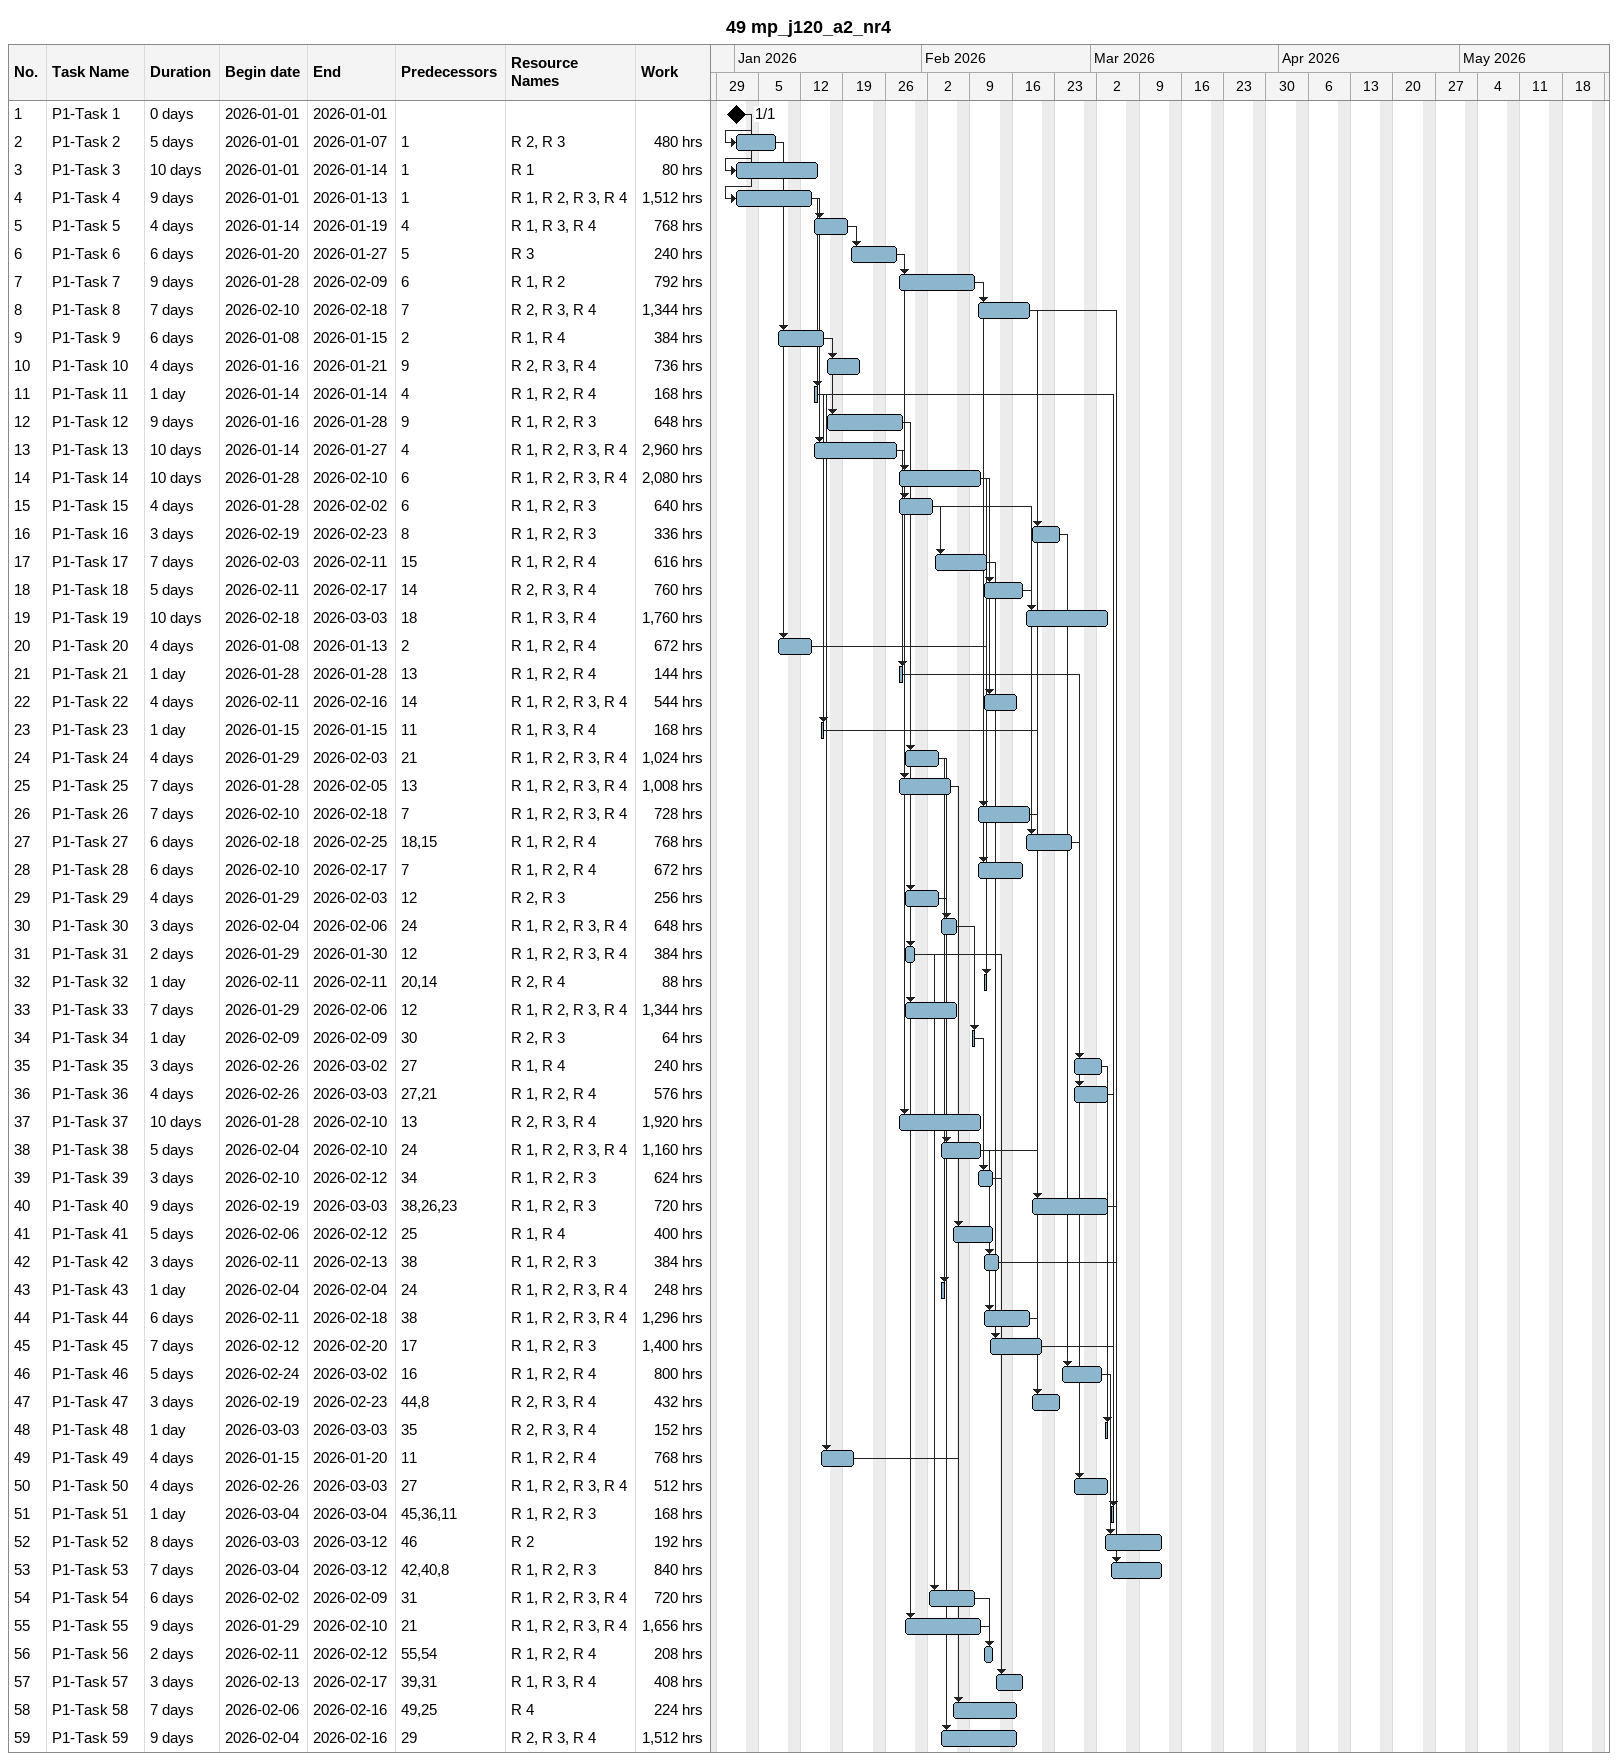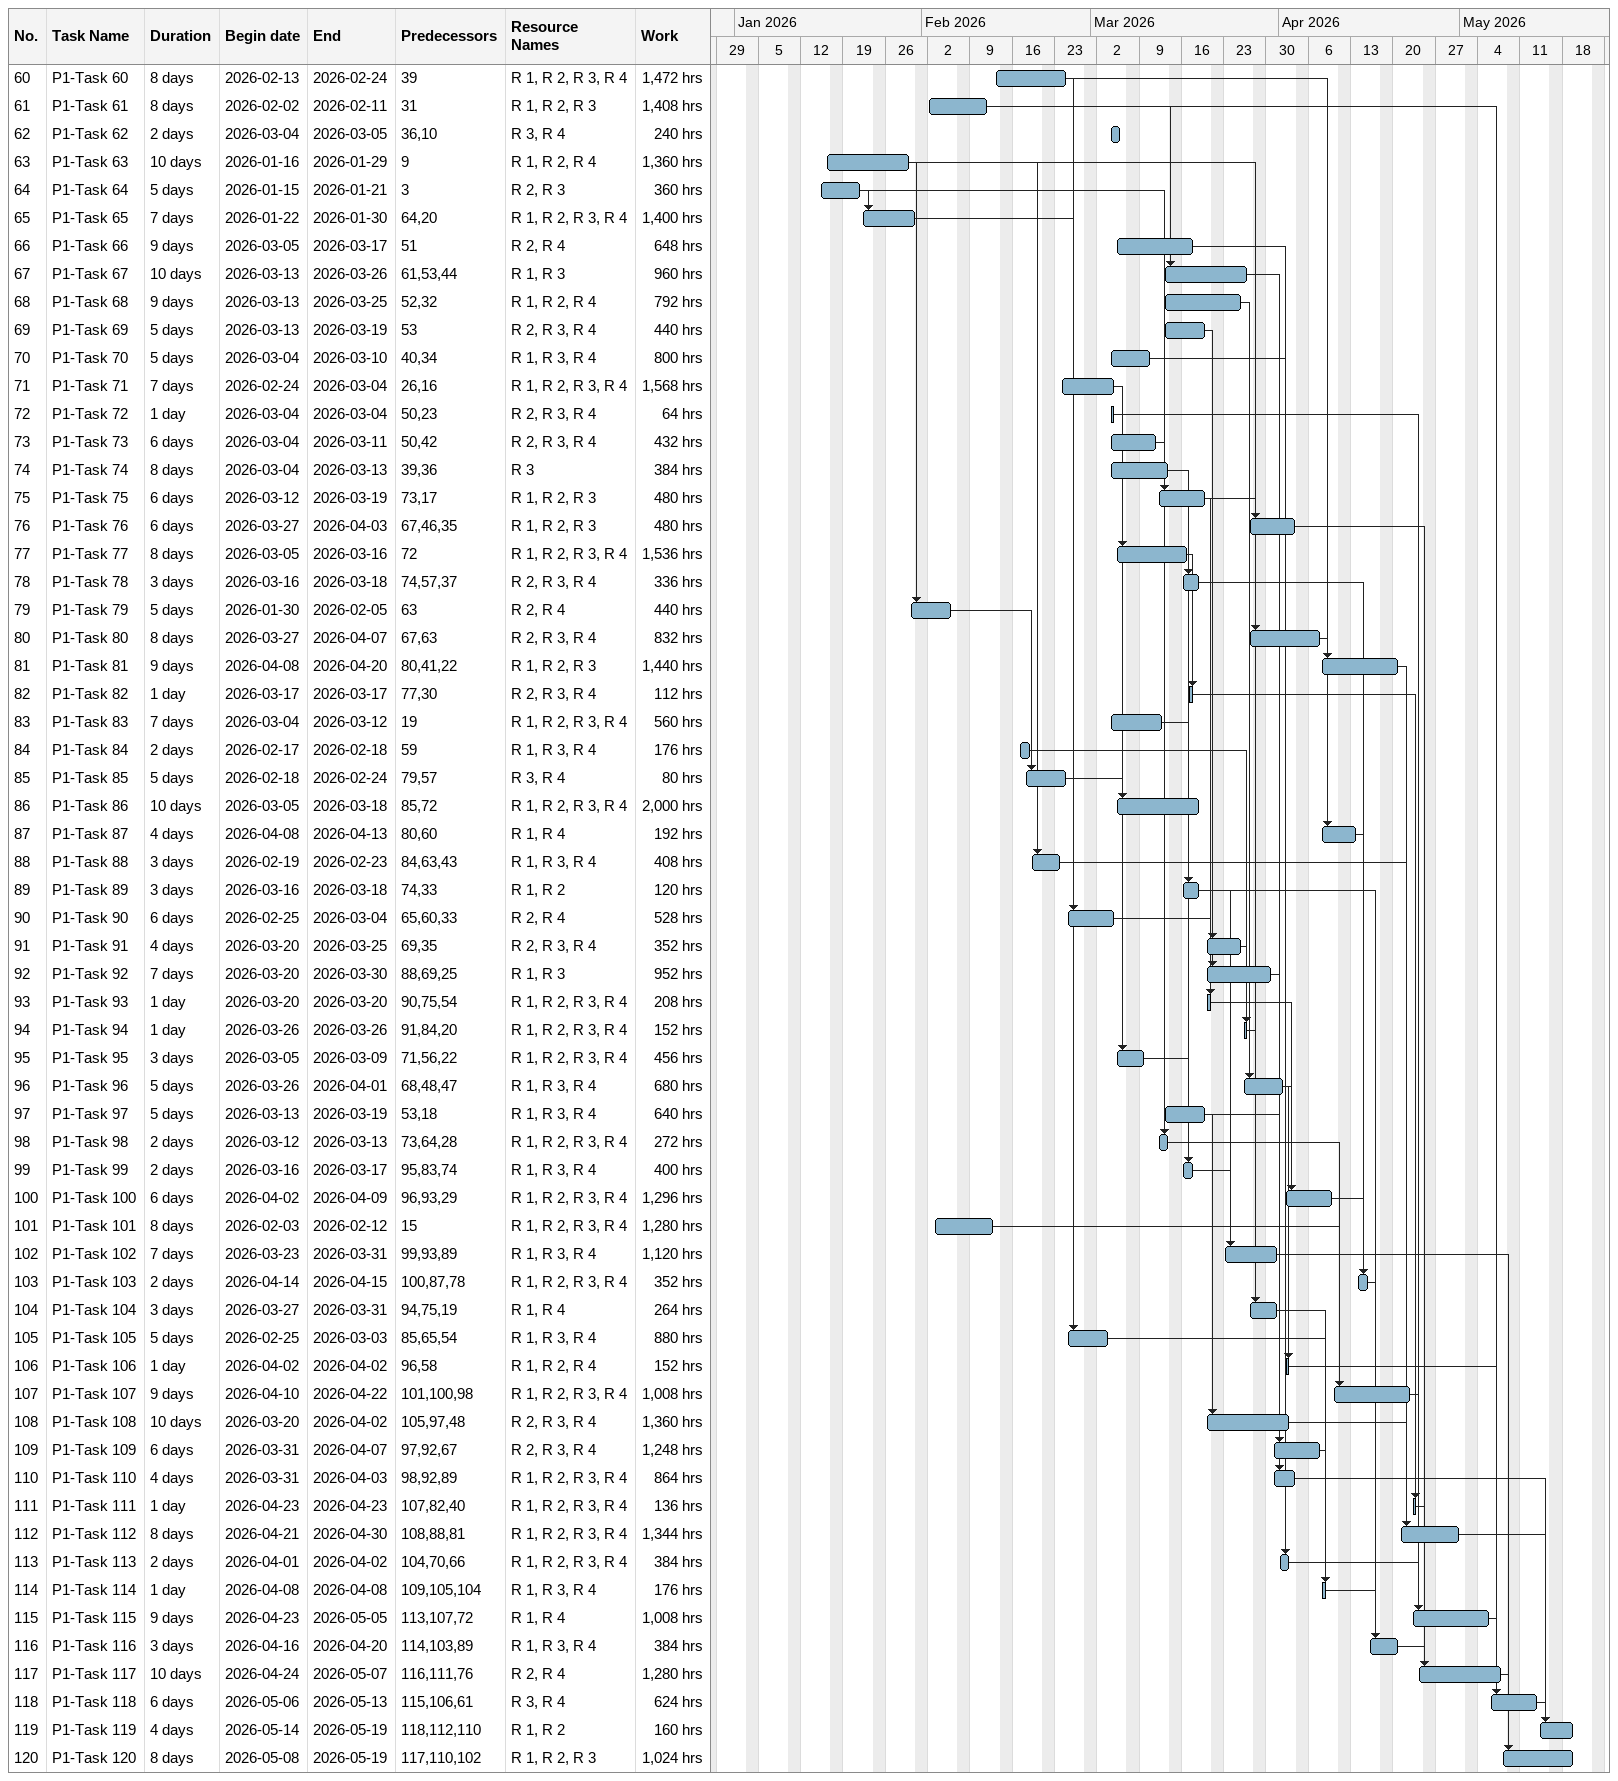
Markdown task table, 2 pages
49 mp_j120_a2_nr4

| ID | Task | Duration | Start | Finish | Predecessors | Resources | Work (h) |
|---|---|---|---|---|---|---|---|
| 1 | P1-Task 1 | 0d | 2026-01-01 | 2026-01-01 |  |  |  |
| 2 | P1-Task 2 | 5d | 2026-01-01 | 2026-01-07 | 1 | R 2, R 3 | 480 |
| 3 | P1-Task 3 | 10d | 2026-01-01 | 2026-01-14 | 1 | R 1 | 80 |
| 4 | P1-Task 4 | 9d | 2026-01-01 | 2026-01-13 | 1 | R 1, R 2, R 3, R 4 | 1512 |
| 5 | P1-Task 5 | 4d | 2026-01-14 | 2026-01-19 | 4 | R 1, R 3, R 4 | 768 |
| 6 | P1-Task 6 | 6d | 2026-01-20 | 2026-01-27 | 5 | R 3 | 240 |
| 7 | P1-Task 7 | 9d | 2026-01-28 | 2026-02-09 | 6 | R 1, R 2 | 792 |
| 8 | P1-Task 8 | 7d | 2026-02-10 | 2026-02-18 | 7 | R 2, R 3, R 4 | 1344 |
| 9 | P1-Task 9 | 6d | 2026-01-08 | 2026-01-15 | 2 | R 1, R 4 | 384 |
| 10 | P1-Task 10 | 4d | 2026-01-16 | 2026-01-21 | 9 | R 2, R 3, R 4 | 736 |
| 11 | P1-Task 11 | 1d | 2026-01-14 | 2026-01-14 | 4 | R 1, R 2, R 4 | 168 |
| 12 | P1-Task 12 | 9d | 2026-01-16 | 2026-01-28 | 9 | R 1, R 2, R 3 | 648 |
| 13 | P1-Task 13 | 10d | 2026-01-14 | 2026-01-27 | 4 | R 1, R 2, R 3, R 4 | 2960 |
| 14 | P1-Task 14 | 10d | 2026-01-28 | 2026-02-10 | 6 | R 1, R 2, R 3, R 4 | 2080 |
| 15 | P1-Task 15 | 4d | 2026-01-28 | 2026-02-02 | 6 | R 1, R 2, R 3 | 640 |
| 16 | P1-Task 16 | 3d | 2026-02-19 | 2026-02-23 | 8 | R 1, R 2, R 3 | 336 |
| 17 | P1-Task 17 | 7d | 2026-02-03 | 2026-02-11 | 15 | R 1, R 2, R 4 | 616 |
| 18 | P1-Task 18 | 5d | 2026-02-11 | 2026-02-17 | 14 | R 2, R 3, R 4 | 760 |
| 19 | P1-Task 19 | 10d | 2026-02-18 | 2026-03-03 | 18 | R 1, R 3, R 4 | 1760 |
| 20 | P1-Task 20 | 4d | 2026-01-08 | 2026-01-13 | 2 | R 1, R 2, R 4 | 672 |
| 21 | P1-Task 21 | 1d | 2026-01-28 | 2026-01-28 | 13 | R 1, R 2, R 4 | 144 |
| 22 | P1-Task 22 | 4d | 2026-02-11 | 2026-02-16 | 14 | R 1, R 2, R 3, R 4 | 544 |
| 23 | P1-Task 23 | 1d | 2026-01-15 | 2026-01-15 | 11 | R 1, R 3, R 4 | 168 |
| 24 | P1-Task 24 | 4d | 2026-01-29 | 2026-02-03 | 21 | R 1, R 2, R 3, R 4 | 1024 |
| 25 | P1-Task 25 | 7d | 2026-01-28 | 2026-02-05 | 13 | R 1, R 2, R 3, R 4 | 1008 |
| 26 | P1-Task 26 | 7d | 2026-02-10 | 2026-02-18 | 7 | R 1, R 2, R 3, R 4 | 728 |
| 27 | P1-Task 27 | 6d | 2026-02-18 | 2026-02-25 | 18, 15 | R 1, R 2, R 4 | 768 |
| 28 | P1-Task 28 | 6d | 2026-02-10 | 2026-02-17 | 7 | R 1, R 2, R 4 | 672 |
| 29 | P1-Task 29 | 4d | 2026-01-29 | 2026-02-03 | 12 | R 2, R 3 | 256 |
| 30 | P1-Task 30 | 3d | 2026-02-04 | 2026-02-06 | 24 | R 1, R 2, R 3, R 4 | 648 |
| 31 | P1-Task 31 | 2d | 2026-01-29 | 2026-01-30 | 12 | R 1, R 2, R 3, R 4 | 384 |
| 32 | P1-Task 32 | 1d | 2026-02-11 | 2026-02-11 | 20, 14 | R 2, R 4 | 88 |
| 33 | P1-Task 33 | 7d | 2026-01-29 | 2026-02-06 | 12 | R 1, R 2, R 3, R 4 | 1344 |
| 34 | P1-Task 34 | 1d | 2026-02-09 | 2026-02-09 | 30 | R 2, R 3 | 64 |
| 35 | P1-Task 35 | 3d | 2026-02-26 | 2026-03-02 | 27 | R 1, R 4 | 240 |
| 36 | P1-Task 36 | 4d | 2026-02-26 | 2026-03-03 | 27, 21 | R 1, R 2, R 4 | 576 |
| 37 | P1-Task 37 | 10d | 2026-01-28 | 2026-02-10 | 13 | R 2, R 3, R 4 | 1920 |
| 38 | P1-Task 38 | 5d | 2026-02-04 | 2026-02-10 | 24 | R 1, R 2, R 3, R 4 | 1160 |
| 39 | P1-Task 39 | 3d | 2026-02-10 | 2026-02-12 | 34 | R 1, R 2, R 3 | 624 |
| 40 | P1-Task 40 | 9d | 2026-02-19 | 2026-03-03 | 38, 26, 23 | R 1, R 2, R 3 | 720 |
| 41 | P1-Task 41 | 5d | 2026-02-06 | 2026-02-12 | 25 | R 1, R 4 | 400 |
| 42 | P1-Task 42 | 3d | 2026-02-11 | 2026-02-13 | 38 | R 1, R 2, R 3 | 384 |
| 43 | P1-Task 43 | 1d | 2026-02-04 | 2026-02-04 | 24 | R 1, R 2, R 3, R 4 | 248 |
| 44 | P1-Task 44 | 6d | 2026-02-11 | 2026-02-18 | 38 | R 1, R 2, R 3, R 4 | 1296 |
| 45 | P1-Task 45 | 7d | 2026-02-12 | 2026-02-20 | 17 | R 1, R 2, R 3 | 1400 |
| 46 | P1-Task 46 | 5d | 2026-02-24 | 2026-03-02 | 16 | R 1, R 2, R 4 | 800 |
| 47 | P1-Task 47 | 3d | 2026-02-19 | 2026-02-23 | 44, 8 | R 2, R 3, R 4 | 432 |
| 48 | P1-Task 48 | 1d | 2026-03-03 | 2026-03-03 | 35 | R 2, R 3, R 4 | 152 |
| 49 | P1-Task 49 | 4d | 2026-01-15 | 2026-01-20 | 11 | R 1, R 2, R 4 | 768 |
| 50 | P1-Task 50 | 4d | 2026-02-26 | 2026-03-03 | 27 | R 1, R 2, R 3, R 4 | 512 |
| 51 | P1-Task 51 | 1d | 2026-03-04 | 2026-03-04 | 45, 36, 11 | R 1, R 2, R 3 | 168 |
| 52 | P1-Task 52 | 8d | 2026-03-03 | 2026-03-12 | 46 | R 2 | 192 |
| 53 | P1-Task 53 | 7d | 2026-03-04 | 2026-03-12 | 42, 40, 8 | R 1, R 2, R 3 | 840 |
| 54 | P1-Task 54 | 6d | 2026-02-02 | 2026-02-09 | 31 | R 1, R 2, R 3, R 4 | 720 |
| 55 | P1-Task 55 | 9d | 2026-01-29 | 2026-02-10 | 21 | R 1, R 2, R 3, R 4 | 1656 |
| 56 | P1-Task 56 | 2d | 2026-02-11 | 2026-02-12 | 55, 54 | R 1, R 2, R 4 | 208 |
| 57 | P1-Task 57 | 3d | 2026-02-13 | 2026-02-17 | 39, 31 | R 1, R 3, R 4 | 408 |
| 58 | P1-Task 58 | 7d | 2026-02-06 | 2026-02-16 | 49, 25 | R 4 | 224 |
| 59 | P1-Task 59 | 9d | 2026-02-04 | 2026-02-16 | 29 | R 2, R 3, R 4 | 1512 |
| 60 | P1-Task 60 | 8d | 2026-02-13 | 2026-02-24 | 39 | R 1, R 2, R 3, R 4 | 1472 |
| 61 | P1-Task 61 | 8d | 2026-02-02 | 2026-02-11 | 31 | R 1, R 2, R 3 | 1408 |
| 62 | P1-Task 62 | 2d | 2026-03-04 | 2026-03-05 | 36, 10 | R 3, R 4 | 240 |
| 63 | P1-Task 63 | 10d | 2026-01-16 | 2026-01-29 | 9 | R 1, R 2, R 4 | 1360 |
| 64 | P1-Task 64 | 5d | 2026-01-15 | 2026-01-21 | 3 | R 2, R 3 | 360 |
| 65 | P1-Task 65 | 7d | 2026-01-22 | 2026-01-30 | 64, 20 | R 1, R 2, R 3, R 4 | 1400 |
| 66 | P1-Task 66 | 9d | 2026-03-05 | 2026-03-17 | 51 | R 2, R 4 | 648 |
| 67 | P1-Task 67 | 10d | 2026-03-13 | 2026-03-26 | 61, 53, 44 | R 1, R 3 | 960 |
| 68 | P1-Task 68 | 9d | 2026-03-13 | 2026-03-25 | 52, 32 | R 1, R 2, R 4 | 792 |
| 69 | P1-Task 69 | 5d | 2026-03-13 | 2026-03-19 | 53 | R 2, R 3, R 4 | 440 |
| 70 | P1-Task 70 | 5d | 2026-03-04 | 2026-03-10 | 40, 34 | R 1, R 3, R 4 | 800 |
| 71 | P1-Task 71 | 7d | 2026-02-24 | 2026-03-04 | 26, 16 | R 1, R 2, R 3, R 4 | 1568 |
| 72 | P1-Task 72 | 1d | 2026-03-04 | 2026-03-04 | 50, 23 | R 2, R 3, R 4 | 64 |
| 73 | P1-Task 73 | 6d | 2026-03-04 | 2026-03-11 | 50, 42 | R 2, R 3, R 4 | 432 |
| 74 | P1-Task 74 | 8d | 2026-03-04 | 2026-03-13 | 39, 36 | R 3 | 384 |
| 75 | P1-Task 75 | 6d | 2026-03-12 | 2026-03-19 | 73, 17 | R 1, R 2, R 3 | 480 |
| 76 | P1-Task 76 | 6d | 2026-03-27 | 2026-04-03 | 67, 46, 35 | R 1, R 2, R 3 | 480 |
| 77 | P1-Task 77 | 8d | 2026-03-05 | 2026-03-16 | 72 | R 1, R 2, R 3, R 4 | 1536 |
| 78 | P1-Task 78 | 3d | 2026-03-16 | 2026-03-18 | 74, 57, 37 | R 2, R 3, R 4 | 336 |
| 79 | P1-Task 79 | 5d | 2026-01-30 | 2026-02-05 | 63 | R 2, R 4 | 440 |
| 80 | P1-Task 80 | 8d | 2026-03-27 | 2026-04-07 | 67, 63 | R 2, R 3, R 4 | 832 |
| 81 | P1-Task 81 | 9d | 2026-04-08 | 2026-04-20 | 80, 41, 22 | R 1, R 2, R 3 | 1440 |
| 82 | P1-Task 82 | 1d | 2026-03-17 | 2026-03-17 | 77, 30 | R 2, R 3, R 4 | 112 |
| 83 | P1-Task 83 | 7d | 2026-03-04 | 2026-03-12 | 19 | R 1, R 2, R 3, R 4 | 560 |
| 84 | P1-Task 84 | 2d | 2026-02-17 | 2026-02-18 | 59 | R 1, R 3, R 4 | 176 |
| 85 | P1-Task 85 | 5d | 2026-02-18 | 2026-02-24 | 79, 57 | R 3, R 4 | 80 |
| 86 | P1-Task 86 | 10d | 2026-03-05 | 2026-03-18 | 85, 72 | R 1, R 2, R 3, R 4 | 2000 |
| 87 | P1-Task 87 | 4d | 2026-04-08 | 2026-04-13 | 80, 60 | R 1, R 4 | 192 |
| 88 | P1-Task 88 | 3d | 2026-02-19 | 2026-02-23 | 84, 63, 43 | R 1, R 3, R 4 | 408 |
| 89 | P1-Task 89 | 3d | 2026-03-16 | 2026-03-18 | 74, 33 | R 1, R 2 | 120 |
| 90 | P1-Task 90 | 6d | 2026-02-25 | 2026-03-04 | 65, 60, 33 | R 2, R 4 | 528 |
| 91 | P1-Task 91 | 4d | 2026-03-20 | 2026-03-25 | 69, 35 | R 2, R 3, R 4 | 352 |
| 92 | P1-Task 92 | 7d | 2026-03-20 | 2026-03-30 | 88, 69, 25 | R 1, R 3 | 952 |
| 93 | P1-Task 93 | 1d | 2026-03-20 | 2026-03-20 | 90, 75, 54 | R 1, R 2, R 3, R 4 | 208 |
| 94 | P1-Task 94 | 1d | 2026-03-26 | 2026-03-26 | 91, 84, 20 | R 1, R 2, R 3, R 4 | 152 |
| 95 | P1-Task 95 | 3d | 2026-03-05 | 2026-03-09 | 71, 56, 22 | R 1, R 2, R 3, R 4 | 456 |
| 96 | P1-Task 96 | 5d | 2026-03-26 | 2026-04-01 | 68, 48, 47 | R 1, R 3, R 4 | 680 |
| 97 | P1-Task 97 | 5d | 2026-03-13 | 2026-03-19 | 53, 18 | R 1, R 3, R 4 | 640 |
| 98 | P1-Task 98 | 2d | 2026-03-12 | 2026-03-13 | 73, 64, 28 | R 1, R 2, R 3, R 4 | 272 |
| 99 | P1-Task 99 | 2d | 2026-03-16 | 2026-03-17 | 95, 83, 74 | R 1, R 3, R 4 | 400 |
| 100 | P1-Task 100 | 6d | 2026-04-02 | 2026-04-09 | 96, 93, 29 | R 1, R 2, R 3, R 4 | 1296 |
| 101 | P1-Task 101 | 8d | 2026-02-03 | 2026-02-12 | 15 | R 1, R 2, R 3, R 4 | 1280 |
| 102 | P1-Task 102 | 7d | 2026-03-23 | 2026-03-31 | 99, 93, 89 | R 1, R 3, R 4 | 1120 |
| 103 | P1-Task 103 | 2d | 2026-04-14 | 2026-04-15 | 100, 87, 78 | R 1, R 2, R 3, R 4 | 352 |
| 104 | P1-Task 104 | 3d | 2026-03-27 | 2026-03-31 | 94, 75, 19 | R 1, R 4 | 264 |
| 105 | P1-Task 105 | 5d | 2026-02-25 | 2026-03-03 | 85, 65, 54 | R 1, R 3, R 4 | 880 |
| 106 | P1-Task 106 | 1d | 2026-04-02 | 2026-04-02 | 96, 58 | R 1, R 2, R 4 | 152 |
| 107 | P1-Task 107 | 9d | 2026-04-10 | 2026-04-22 | 101, 100, 98 | R 1, R 2, R 3, R 4 | 1008 |
| 108 | P1-Task 108 | 10d | 2026-03-20 | 2026-04-02 | 105, 97, 48 | R 2, R 3, R 4 | 1360 |
| 109 | P1-Task 109 | 6d | 2026-03-31 | 2026-04-07 | 97, 92, 67 | R 2, R 3, R 4 | 1248 |
| 110 | P1-Task 110 | 4d | 2026-03-31 | 2026-04-03 | 98, 92, 89 | R 1, R 2, R 3, R 4 | 864 |
| 111 | P1-Task 111 | 1d | 2026-04-23 | 2026-04-23 | 107, 82, 40 | R 1, R 2, R 3, R 4 | 136 |
| 112 | P1-Task 112 | 8d | 2026-04-21 | 2026-04-30 | 108, 88, 81 | R 1, R 2, R 3, R 4 | 1344 |
| 113 | P1-Task 113 | 2d | 2026-04-01 | 2026-04-02 | 104, 70, 66 | R 1, R 2, R 3, R 4 | 384 |
| 114 | P1-Task 114 | 1d | 2026-04-08 | 2026-04-08 | 109, 105, 104 | R 1, R 3, R 4 | 176 |
| 115 | P1-Task 115 | 9d | 2026-04-23 | 2026-05-05 | 113, 107, 72 | R 1, R 4 | 1008 |
| 116 | P1-Task 116 | 3d | 2026-04-16 | 2026-04-20 | 114, 103, 89 | R 1, R 3, R 4 | 384 |
| 117 | P1-Task 117 | 10d | 2026-04-24 | 2026-05-07 | 116, 111, 76 | R 2, R 4 | 1280 |
| 118 | P1-Task 118 | 6d | 2026-05-06 | 2026-05-13 | 115, 106, 61 | R 3, R 4 | 624 |
| 119 | P1-Task 119 | 4d | 2026-05-14 | 2026-05-19 | 118, 112, 110 | R 1, R 2 | 160 |
| 120 | P1-Task 120 | 8d | 2026-05-08 | 2026-05-19 | 117, 110, 102 | R 1, R 2, R 3 | 1024 |
